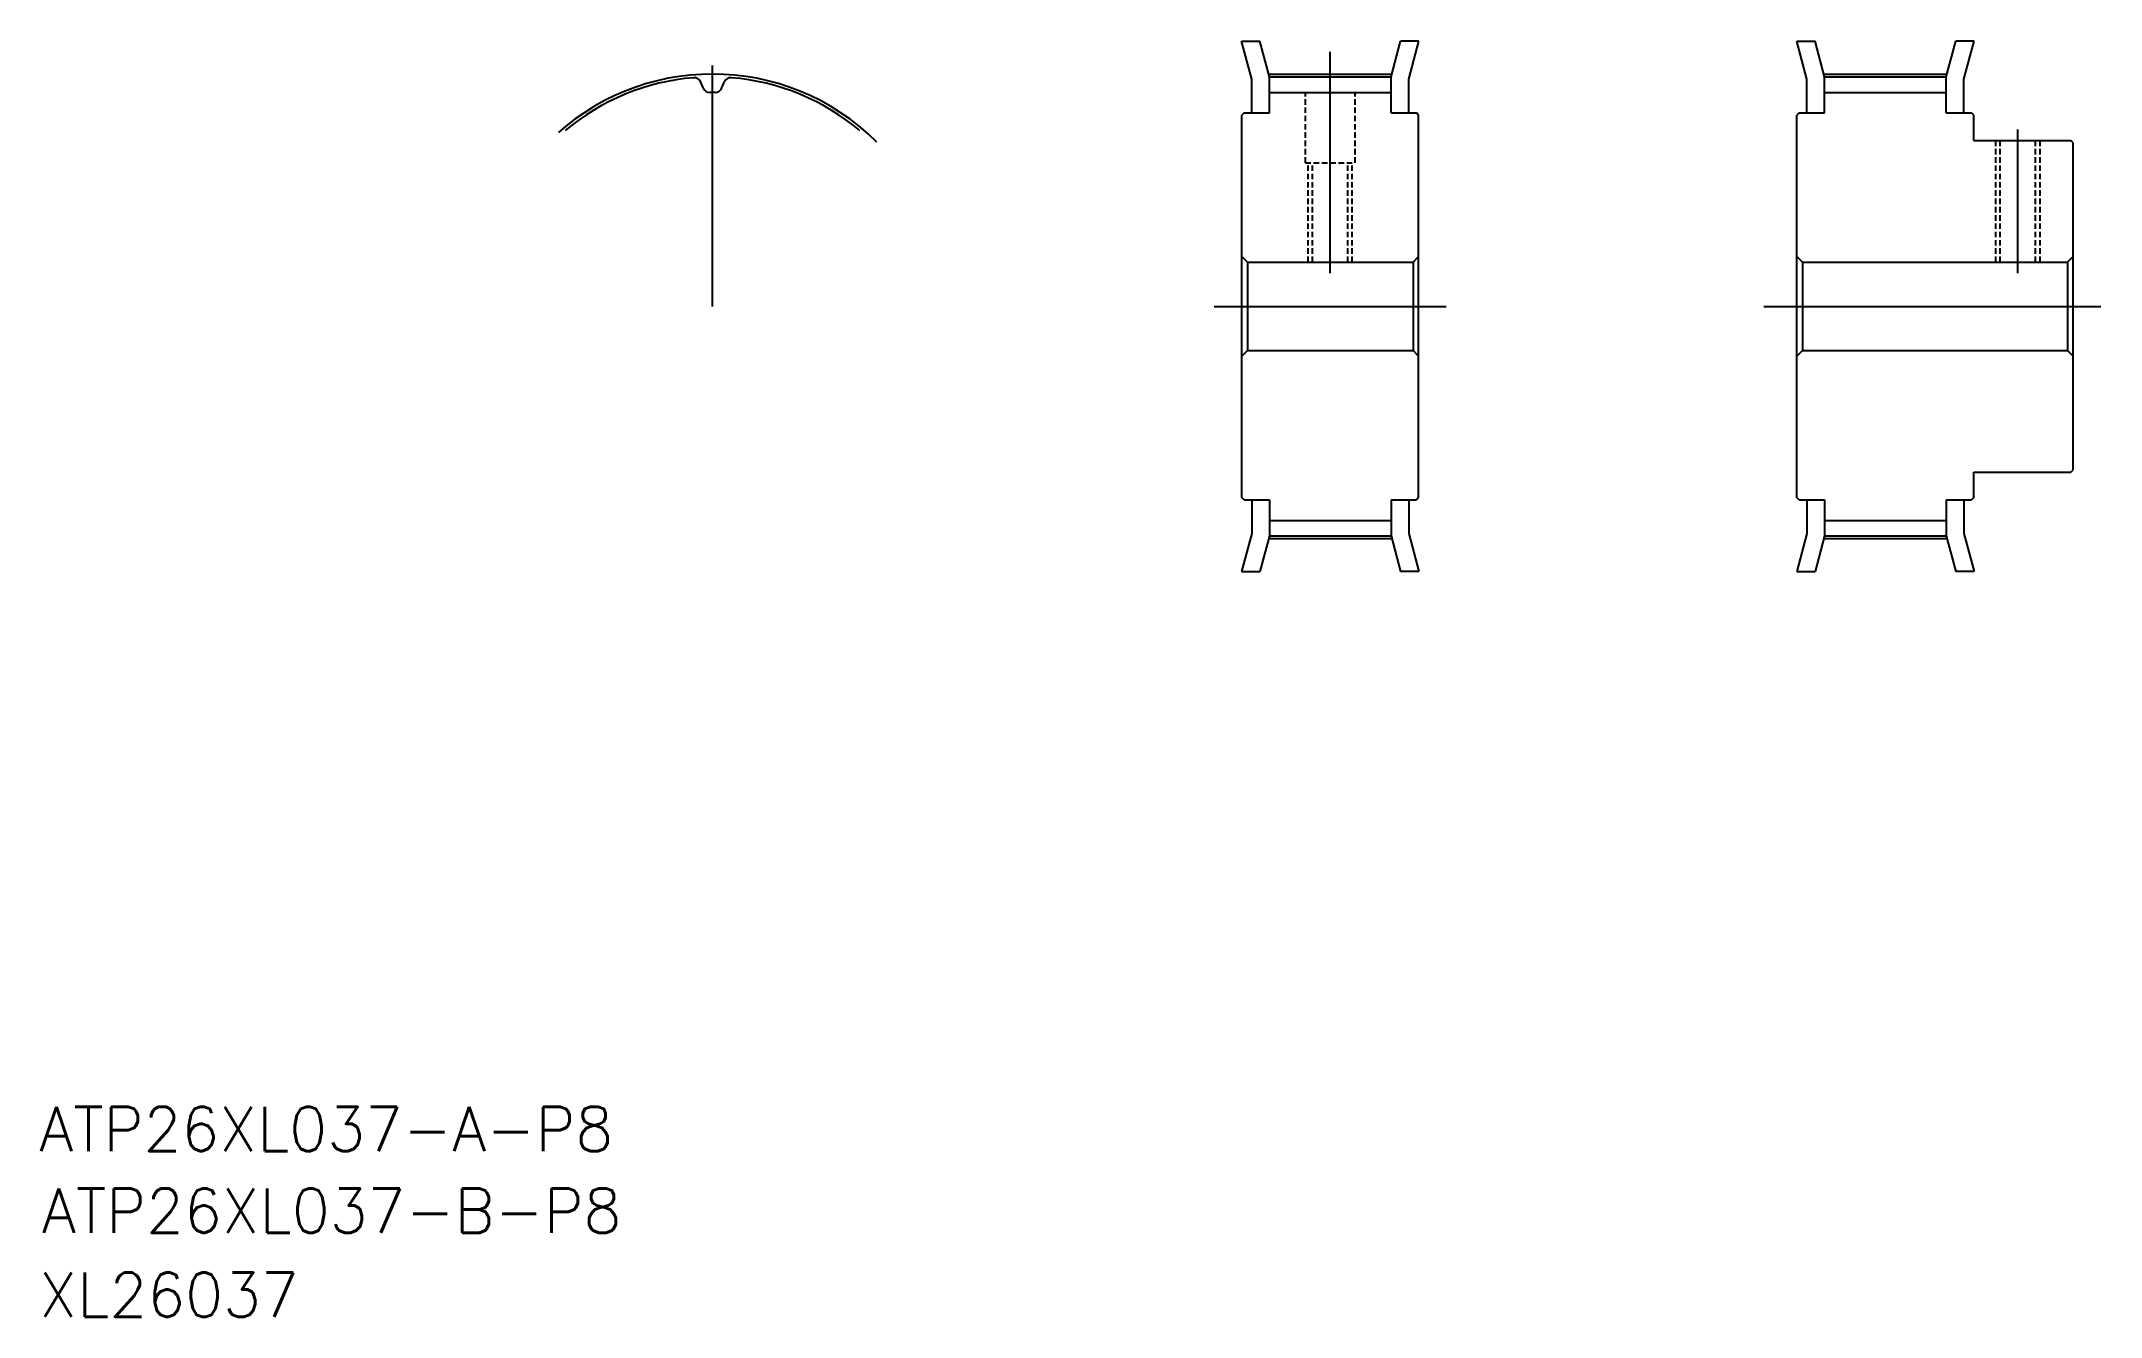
# Model space of a CAD drawing. Extents: x 10 to 197, y 10 to 125.
import ezdxf

# ---------------------------------------------------------------- set-up
doc = ezdxf.new("R2010")
doc.units = 0
doc.header["$MEASUREMENT"] = 0
doc.linetypes.add('CENTER', pattern=[50.8, 31.75, -6.35, 6.35, -6.35])
doc.linetypes.add('DASHED', pattern=[0.75, 0.5, -0.25])
doc.layers.get('0').update_dxf_attribs({"linetype": 'CONTINUOUS'})
doc.layers.add('CENTER', color=1, linetype='CENTER')
doc.styles.get("Standard").update_dxf_attribs({"font": 'txt', "bigfont": 'BIGFONT'})

msp = doc.modelspace()

# ---------------------------------------------------------------- linework, layer by layer
at = {"color": 7, "linetype": 'Continuous'}
for p, q in [((119.74, 122), (118.82, 125.45)), ((118.82, 125.45), (120.47, 125.45)), ((121.34, 122.21), (120.47, 125.45)), ((132.34, 122.21), (133.21, 125.45)), ((134.86, 125.45), (133.21, 125.45)), ((133.94, 122), (134.86, 125.45)), ((169.98, 122), (169.06, 125.45)), ((169.06, 125.45), (170.72, 125.45)), ((171.58, 122.21), (170.72, 125.45)), ((182.58, 122.21), (183.45, 125.45)), ((185.11, 125.45), (183.45, 125.45)), ((184.18, 122), (185.11, 125.45)), ((70.13, 121.16), (69.83, 121.79)), ((71.73, 121.16), (72.03, 121.79)), ((119.74, 118.95), (119.74, 122)), ((121.34, 122.21), (132.34, 122.21)), ((121.34, 118.95), (121.34, 122.21)), ((132.34, 118.95), (132.34, 122.21)), ((133.94, 118.95), (133.94, 122)), ((169.98, 118.95), (169.98, 122)), ((171.58, 122.21), (182.58, 122.21)), ((171.58, 118.95), (171.58, 122.21)), ((182.58, 118.95), (182.58, 122.21)), ((184.18, 118.95), (184.18, 122)), ((121.34, 120.81), (132.34, 120.81)), ((171.58, 120.81), (182.58, 120.81)), ((119.04, 118.95), (118.84, 118.75)), ((118.84, 84.15), (118.84, 118.75)), ((119.04, 118.95), (121.34, 118.95)), ((132.34, 118.95), (134.64, 118.95)), ((134.84, 118.75), (134.64, 118.95)), ((134.84, 84.15), (134.84, 118.75)), ((169.28, 118.95), (169.08, 118.75)), ((169.08, 84.15), (169.08, 118.75)), ((169.28, 118.95), (171.58, 118.95)), ((182.58, 118.95), (184.88, 118.95)), ((185.08, 118.75), (184.88, 118.95)), ((185.08, 116.45), (185.08, 118.75)), ((185.08, 116.45), (193.88, 116.45)), ((194.08, 116.25), (193.88, 116.45)), ((194.08, 86.65), (194.08, 116.25)), ((119.34, 105.45), (118.84, 105.95)), ((119.34, 105.45), (119.34, 97.45)), ((119.34, 105.45), (134.34, 105.45)), ((134.34, 105.45), (134.84, 105.95)), ((134.34, 105.45), (134.34, 97.45)), ((169.58, 105.45), (169.08, 105.95)), ((169.58, 105.45), (169.58, 97.45)), ((169.58, 105.45), (193.58, 105.45)), ((193.58, 105.45), (194.08, 105.95)), ((193.58, 105.45), (193.58, 97.45)), ((118.84, 96.95), (119.34, 97.45)), ((119.34, 97.45), (134.34, 97.45)), ((134.84, 96.95), (134.34, 97.45)), ((169.08, 96.95), (169.58, 97.45)), ((169.58, 97.45), (193.58, 97.45)), ((194.08, 96.95), (193.58, 97.45)), ((185.08, 86.45), (193.88, 86.45)), ((185.08, 84.15), (185.08, 86.45)), ((193.88, 86.45), (194.08, 86.65)), ((119.04, 83.95), (118.84, 84.15)), ((119.04, 83.95), (121.34, 83.95)), ((119.74, 83.95), (119.74, 80.89)), ((121.34, 83.95), (121.34, 80.68)), ((132.34, 83.95), (134.64, 83.95)), ((132.34, 83.95), (132.34, 80.68)), ((133.94, 83.95), (133.94, 80.89)), ((134.84, 84.15), (134.64, 83.95)), ((169.28, 83.95), (169.08, 84.15)), ((169.28, 83.95), (171.58, 83.95)), ((169.98, 83.95), (169.98, 80.89)), ((171.58, 83.95), (171.58, 80.68)), ((182.58, 83.95), (182.58, 80.68)), ((182.58, 83.95), (184.88, 83.95)), ((184.18, 83.95), (184.18, 80.89)), ((185.08, 84.15), (184.88, 83.95)), ((121.34, 82.08), (132.34, 82.08)), ((171.58, 82.08), (182.58, 82.08)), ((119.74, 80.89), (118.82, 77.45)), ((121.34, 80.68), (120.47, 77.45)), ((121.34, 80.68), (132.34, 80.68)), ((132.34, 80.68), (133.21, 77.45)), ((133.94, 80.89), (134.86, 77.45)), ((169.98, 80.89), (169.06, 77.45)), ((171.58, 80.68), (170.72, 77.45)), ((171.58, 80.68), (182.58, 80.68)), ((182.58, 80.68), (183.45, 77.45)), ((184.18, 80.89), (185.11, 77.45)), ((118.82, 77.45), (120.47, 77.45)), ((134.86, 77.45), (133.21, 77.45)), ((169.06, 77.45), (170.72, 77.45)), ((185.11, 77.45), (183.45, 77.45))]:
    msp.add_line(p, q, dxfattribs=at)
at = {"color": 3, "linetype": 'DASHED'}
for p, q in [((124.59, 114.45), (124.59, 120.81)), ((129.09, 114.45), (129.09, 120.81)), ((187.08, 105.45), (187.08, 116.45)), ((187.48, 105.45), (187.48, 116.45)), ((190.68, 105.45), (190.68, 116.45)), ((191.08, 105.45), (191.08, 116.45)), ((124.59, 114.45), (129.09, 114.45)), ((124.84, 105.45), (124.84, 114.45)), ((125.24, 105.45), (125.24, 114.45)), ((128.44, 105.45), (128.44, 114.45)), ((128.84, 105.45), (128.84, 114.45))]:
    msp.add_line(p, q, dxfattribs=at)
at = {"color": 7, "linetype": 'Continuous'}
for centre, radius, start, end in [((70.93, 101.45), 20.76, 94.6951, 130), ((69.28, 121.53), 0.61, 25, 94.6951), ((72.58, 121.53), 0.61, 85.3049, 155), ((70.93, 101.45), 20.76, 50, 85.3049), ((70.68, 121.42), 0.61, 205, 270.7186), ((70.93, 101.45), 19.36, 89.2814, 90.7186), ((71.18, 121.42), 0.61, 269.2814, 335)]:
    msp.add_arc(centre, radius, start, end, dxfattribs=at)
at = {"layer": 'CENTER', "color": 1, "linetype": 'CENTER'}
for p, q in [((70.93, 101.45), (70.93, 123.24)), ((126.84, 104.45), (126.84, 124.47)), ((121.34, 122.47), (132.34, 122.47)), ((171.58, 122.47), (182.58, 122.47)), ((189.08, 104.45), (189.08, 117.45)), ((116.34, 101.45), (137.34, 101.45)), ((166.08, 101.45), (196.58, 101.45)), ((121.34, 80.43), (132.34, 80.43)), ((171.58, 80.43), (182.58, 80.43))]:
    msp.add_line(p, q, dxfattribs=at)
msp.add_arc((70.93, 101.45), 21.02, 45, 135, dxfattribs=at)

# ---------------------------------------------------------------- texts
at = {"color": 7, "linetype": 'Continuous'}
for s, p in [('ATP26XL037-A-P8', (10, 25)), ('ATP26XL037-B-P8', (10.23, 17.61)), ('XL26037', (10, 10))]:
    msp.add_text(s, height=4, dxfattribs=at).set_placement(p)

doc.saveas('drawing.dxf')
